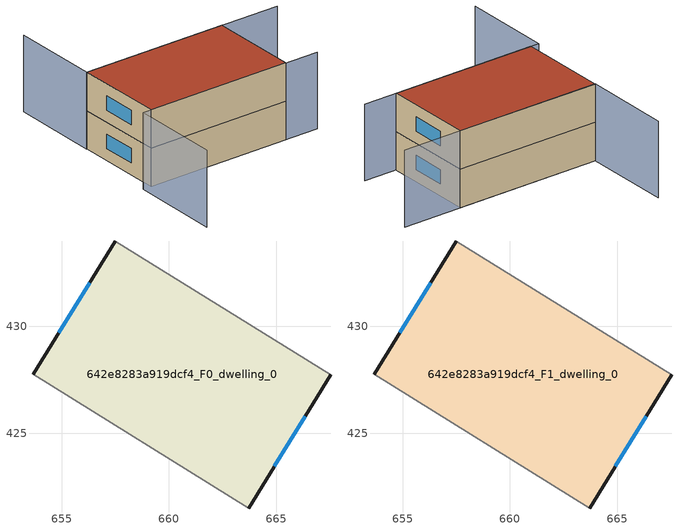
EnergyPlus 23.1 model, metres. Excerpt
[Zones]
642e8283a919dcf4_F0_dwelling_0
 floor ground (EU_floor_Construction): 667.56,427.75 663.72,421.52 653.66,427.76 657.49,433.98 z0
 wall outside (EU_wall_Construction): 663.72,421.52 667.56,427.75 / 657.49,433.98 653.66,427.76 z0:3
 wall adiabatic (EU_wall_Construction): 667.56,427.75 657.49,433.98 / 653.66,427.76 663.72,421.52 z0:3
 window (EU_Window_Construction): 664.92,423.46 666.37,425.81 / 656.3,432.04 654.85,429.7 z0.93:2.07
642e8283a919dcf4_F1_dwelling_0
 floor to 642e8283a919dcf4_F0_dwelling_0 (EU_floor_Construction): 667.56,427.75 663.72,421.52 653.66,427.76 657.49,433.98 z3
 wall outside (EU_wall_Construction): 663.72,421.52 667.56,427.75 / 657.49,433.98 653.66,427.76 z3:6
 wall adiabatic (EU_wall_Construction): 667.56,427.75 657.49,433.98 / 653.66,427.76 663.72,421.52 z3:6
 window (EU_Window_Construction): 664.92,423.46 666.37,425.81 / 656.3,432.04 654.85,429.7 z3.93:5.07
 roof outside (EU_roof_Construction): 663.72,421.52 667.56,427.75 657.49,433.98 653.66,427.76 z6
shading: 649.21,421.91 653.06,428.13 / 653.06,428.13 666.08,420.06 / 671.72,425.17 657.48,433.99 / 657.48,433.99 661.28,440.12 z0:6
[Building]
EU S2 Campaign: North Axis=0; Terrain=City; Solar Distribution=FullExterior
[Site:Location]
Montreal-Trudeau.Intl.AP: Latitude=45.4667; Longitude=-73.75; Time Zone=-5; Elevation=36
[SizingPeriod:WeatherFileDays]
AnnualSizingPeriod: Begin Month=1; Begin Day of Month=1; End Month=12; End Day of Month=31; Day of Week for Start Day=Monday; Use Weather File Daylight Saving Period=No; Use Weather File Rain and Snow Indicators=No
[MATERIAL]
EU_InternalMass_Material: Roughness=MediumRough; Thickness=0.1; Conductivity=1; Density=1800; Specific Heat=900; Thermal Absorptance=0.9; Solar Absorptance=0.7; Visible Absorptance=0.7
[MATERIAL:NOMASS] Roughness=MediumRough; Thermal Absorptance=0.9; Solar Absorptance=0.7; Visible Absorptance=0.7
Name | Thermal Resistance
EU_wall_NoMass; EU_floor_NoMass | 1.51479
EU_roof_NoMass | 2.84114
[WINDOWMATERIAL:SIMPLEGLAZINGSYSTEM]
EU_Window_SimpleGlazing: UFactor=3.53504; Solar Heat Gain Coefficient=0.8; Visible Transmittance=0.8
[CONSTRUCTION]
EU_wall_Construction: EU_wall_NoMass
EU_roof_Construction: EU_roof_NoMass
EU_floor_Construction: EU_floor_NoMass
EU_Window_Construction: EU_Window_SimpleGlazing
EU_InternalMass_Construction: EU_InternalMass_Material
[ZONE] Type=1; Multiplier=1; Ceiling Height=autocalculate; Volume=259.893; Floor Area=autocalculate; Part of Total Floor Area=Yes
642e8283a919dcf4_F0_dwelling_0; 642e8283a919dcf4_F1_dwelling_0
[INTERNALMASS] Construction=EU_InternalMass_Construction; Surface Area=86.631
Name | Zone or ZoneList
642e8283a919dcf4_F0_dwelling_0_EU_InternalMass | 642e8283a919dcf4_F0_dwelling_0
642e8283a919dcf4_F1_dwelling_0_EU_InternalMass | 642e8283a919dcf4_F1_dwelling_0
[OTHEREQUIPMENT] Fuel Type=Electricity; Design Level Calculation Method=Watts/Area; Power per Zone Floor Area=1; Fraction Latent=0; Fraction Radiant=0; Fraction Lost=0; Carbon Dioxide Generation Rate=0; EndUse Subcategory=EU_Step8_InternalGains
Name | Zone or ZoneList or Space or SpaceList | Schedule
EU_Step8_InternalGain_642e8283a919dcf4_F0_dwelling_0_f000 | 642e8283a919dcf4_F0_dwelling_0 | EU_Step8_GainSchedule_642e8283a919dcf4_F0_dwelling_0_f000
EU_Step8_InternalGain_642e8283a919dcf4_F1_dwelling_0_f000 | 642e8283a919dcf4_F1_dwelling_0 | EU_Step8_GainSchedule_642e8283a919dcf4_F1_dwelling_0_f000
[ZONEVENTILATION:DESIGNFLOWRATE] Schedule=EU_AlwaysOn; Design Flow Rate Calculation Method=AirChanges/Hour; Air Changes per Hour=0.775154; Ventilation Type=Natural; Fan Pressure Rise=0; Fan Total Efficiency=1; Constant Term Coefficient=1; Temperature Term Coefficient=0; Velocity Term Coefficient=0; Velocity Squared Term Coefficient=0; Minimum Indoor Temperature=-100; Maximum Indoor Temperature=100; Delta Temperature=-100; Minimum Outdoor Temperature=-100; Maximum Outdoor Temperature=100; Maximum Wind Speed=40
Name | Zone or ZoneList or Space or SpaceList
EU_ConstantAir_642e8283a919dcf4_F0_dwelling_0 | 642e8283a919dcf4_F0_dwelling_0
EU_ConstantAir_642e8283a919dcf4_F1_dwelling_0 | 642e8283a919dcf4_F1_dwelling_0
[HVACTEMPLATE:THERMOSTAT] Constant Heating Setpoint=20; Constant Cooling Setpoint=50
EU_HeatOnly_642e8283a919dcf4_F0_dwelling_0; EU_HeatOnly_642e8283a919dcf4_F1_dwelling_0
[HVACTEMPLATE:ZONE:IDEALLOADSAIRSYSTEM] System Availability Schedule=EU_AlwaysOn; Maximum Heating Supply Air Temperature=50; Minimum Cooling Supply Air Temperature=13; Maximum Heating Supply Air Humidity Ratio=0.0156; Minimum Cooling Supply Air Humidity Ratio=0.0077; Heating Limit=NoLimit; Cooling Limit=NoLimit; Heating Availability Schedule=EU_AlwaysOn; Cooling Availability Schedule=EU_CoolingOff; Dehumidification Control Type=ConstantSensibleHeatRatio; Cooling Sensible Heat Ratio=0.7; Dehumidification Setpoint=60; Humidification Control Type=None; Humidification Setpoint=30; Outdoor Air Method=None; Outdoor Air Flow Rate per Person=0.00944; Outdoor Air Flow Rate per Zone Floor Area=0; Outdoor Air Flow Rate per Zone=0; Demand Controlled Ventilation Type=None; Outdoor Air Economizer Type=NoEconomizer; Heat Recovery Type=None; Sensible Heat Recovery Effectiveness=0.7; Latent Heat Recovery Effectiveness=0.65
Name | Template Thermostat
642e8283a919dcf4_F0_dwelling_0 | EU_HeatOnly_642e8283a919dcf4_F0_dwelling_0
642e8283a919dcf4_F1_dwelling_0 | EU_HeatOnly_642e8283a919dcf4_F1_dwelling_0
[SIZING:ZONE] Zone Cooling Design Supply Air Temperature Input Method=SupplyAirTemperature; Zone Cooling Design Supply Air Temperature=13; Zone Heating Design Supply Air Temperature Input Method=SupplyAirTemperature; Zone Heating Design Supply Air Temperature=50; Zone Cooling Design Supply Air Humidity Ratio=0.008; Zone Heating Design Supply Air Humidity Ratio=0.008; Cooling Design Air Flow Method=DesignDay; Cooling Design Air Flow Rate=0; Cooling Minimum Air Flow per Zone Floor Area=0.000762; Cooling Minimum Air Flow=0; Cooling Minimum Air Flow Fraction=0.2; Heating Design Air Flow Method=DesignDay; Heating Design Air Flow Rate=0; Heating Maximum Air Flow per Zone Floor Area=0.002032; Heating Maximum Air Flow=0.141576; Heating Maximum Air Flow Fraction=0.3; Account for Dedicated Outdoor Air System=No; Dedicated Outdoor Air System Control Strategy=NeutralSupplyAir; Dedicated Outdoor Air Low Setpoint Temperature for Design=autosize; Dedicated Outdoor Air High Setpoint Temperature for Design=autosize; Zone Load Sizing Method=Sensible Load Only No Latent Load; Zone Latent Cooling Design Supply Air Humidity Ratio Input Method=HumidityRatioDifference; Zone Cooling Design Supply Air Humidity Ratio Difference=0.005; Zone Latent Heating Design Supply Air Humidity Ratio Input Method=HumidityRatioDifference; Zone Humidification Design Supply Air Humidity Ratio Difference=0.005
642e8283a919dcf4_F0_dwelling_0; 642e8283a919dcf4_F1_dwelling_0
[SCHEDULE:CONSTANT]
Name | Hourly Value
EU_AlwaysOn | 1
EU_CoolingOff | 0
[SCHEDULE:FILE] Column Number=1; Rows to Skip at Top=0; Number of Hours of Data=8760; Column Separator=Comma; Interpolate to Timestep=No; Minutes per Item=60; Adjust Schedule for Daylight Savings=Yes
Name | File
EU_Step8_GainSchedule_642e8283a919dcf4_F0_dwelling_0_f000 | ../../schedules/642e8283a919dcf4/642e8283a919dcf4_F0_dwelling_0_f000_gain.csv
EU_Step8_GainSchedule_642e8283a919dcf4_F1_dwelling_0_f000 | ../../schedules/642e8283a919dcf4/642e8283a919dcf4_F1_dwelling_0_f000_gain.csv
